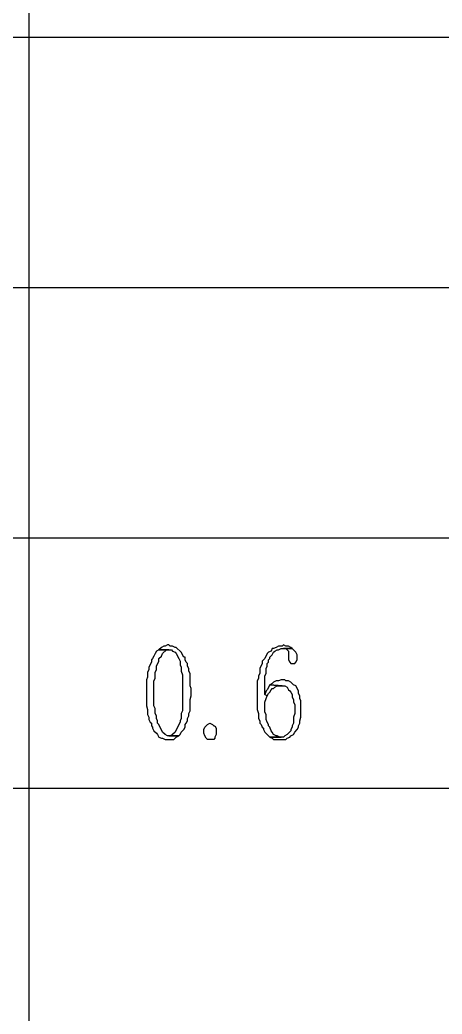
# Model space of a CAD drawing. Extents: x -15.4 to 0.8, y 0.3 to 11.8.
# Drawn here: x -1.348 to -1.066, y 1.686 to 2.351 of the extents above; entities that cross this region are included whole.
import ezdxf

# ---------------------------------------------------------------- set-up
doc = ezdxf.new("R2010")
doc.units = 0
doc.header["$MEASUREMENT"] = 0
doc.linetypes.add('AUSGEZOGEN', pattern=[0])
doc.layers.get('0').update_dxf_attribs({"linetype": 'AUSGEZOGEN'})

msp = doc.modelspace()

# ---------------------------------------------------------------- linework, layer by layer
for points in [[(-1.34211, 1.3344), (-1.34211, 2.6744)], [(-3.26878, 2.3394), (0.08122, 2.3394)], [(-3.26878, 2.1719), (0.08122, 2.1719)], [(-3.26878, 2.0044), (0.08122, 2.0044)], [(-3.26878, 2.0044), (0.08122, 2.0044)], [(-1.25545, 1.9294), (-1.25711, 1.92856), (-1.25711, 1.92856), (-1.25795, 1.9269), (-1.25795, 1.9269), (-1.25878, 1.92523), (-1.25878, 1.92523), (-1.25961, 1.92356), (-1.25961, 1.92356), (-1.26045, 1.92273), (-1.26045, 1.92273), (-1.26045, 1.92106), (-1.26045, 1.92106), (-1.26211, 1.91773), (-1.26211, 1.91773), (-1.26211, 1.91606), (-1.26211, 1.91606), (-1.26295, 1.9144), (-1.26295, 1.9144), (-1.26295, 1.91106), (-1.26295, 1.91106), (-1.26378, 1.9094), (-1.26378, 1.9094), (-1.26378, 1.8919), (-1.26378, 1.8919), (-1.26295, 1.8894), (-1.26295, 1.8894), (-1.26295, 1.88606), (-1.26295, 1.88606), (-1.26211, 1.8844), (-1.26211, 1.8844), (-1.26211, 1.88273), (-1.26211, 1.88273), (-1.26128, 1.88106), (-1.26128, 1.88106), (-1.26045, 1.88023), (-1.26045, 1.88023), (-1.26045, 1.87856), (-1.26045, 1.87856), (-1.25961, 1.87773), (-1.25961, 1.87773), (-1.25961, 1.8769), (-1.25961, 1.8769), (-1.25878, 1.87523), (-1.25878, 1.87523), (-1.25711, 1.87356), (-1.25711, 1.87356), (-1.25628, 1.87273), (-1.25628, 1.87273), (-1.25545, 1.87106), (-1.25545, 1.87106), (-1.25378, 1.87023), (-1.25378, 1.87023), (-1.25295, 1.87023), (-1.25295, 1.87023), (-1.25128, 1.8694), (-1.25128, 1.8694), (-1.24545, 1.8694), (-1.24545, 1.8694), (-1.24461, 1.87023), (-1.24461, 1.87023), (-1.24378, 1.87106), (-1.24378, 1.87106), (-1.24211, 1.8719), (-1.24211, 1.8719), (-1.24961, 1.8719), (-1.24961, 1.8719), (-1.25128, 1.87273), (-1.25128, 1.87273), (-1.25295, 1.8744), (-1.25295, 1.8744), (-1.25545, 1.8794), (-1.25545, 1.8794), (-1.25628, 1.88023), (-1.25628, 1.88023), (-1.25628, 1.8819), (-1.25628, 1.8819), (-1.25711, 1.88356), (-1.25711, 1.88356), (-1.25711, 1.88523), (-1.25711, 1.88523), (-1.25795, 1.8869), (-1.25795, 1.8869), (-1.25795, 1.89023), (-1.25795, 1.89023), (-1.25878, 1.8919), (-1.25878, 1.8919), (-1.25878, 1.90856), (-1.25878, 1.90856), (-1.25795, 1.91023), (-1.25795, 1.91023), (-1.25795, 1.9144), (-1.25795, 1.9144), (-1.25711, 1.91606), (-1.25711, 1.91606), (-1.25711, 1.91856), (-1.25711, 1.91856), (-1.25545, 1.9219), (-1.25545, 1.9219), (-1.25545, 1.92356), (-1.25545, 1.92356), (-1.25378, 1.92523), (-1.25378, 1.92523), (-1.25295, 1.9269), (-1.25295, 1.9269), (-1.25045, 1.9294), (-1.25045, 1.9294), (-1.24878, 1.9294), (-1.25545, 1.9294)], [(-1.24878, 1.93273), (-1.24961, 1.93273), (-1.24961, 1.93273), (-1.25128, 1.9319), (-1.25128, 1.9319), (-1.25211, 1.9319), (-1.25211, 1.9319), (-1.25378, 1.93106), (-1.25378, 1.93106), (-1.25545, 1.9294), (-1.25545, 1.9294), (-1.24711, 1.9294), (-1.24711, 1.9294), (-1.24628, 1.92856), (-1.24628, 1.92856), (-1.24461, 1.92773), (-1.24461, 1.92773), (-1.24378, 1.9269), (-1.24378, 1.9269), (-1.24211, 1.92356), (-1.24211, 1.92356), (-1.24128, 1.9219), (-1.24128, 1.9219), (-1.24128, 1.9194), (-1.24128, 1.9194), (-1.24045, 1.91773), (-1.24045, 1.91773), (-1.24045, 1.91523), (-1.24045, 1.91523), (-1.23961, 1.91273), (-1.23961, 1.91273), (-1.23961, 1.88856), (-1.23961, 1.88856), (-1.24045, 1.8869), (-1.24045, 1.8869), (-1.24045, 1.88356), (-1.24045, 1.88356), (-1.24128, 1.8819), (-1.24128, 1.8819), (-1.24128, 1.88106), (-1.24128, 1.88106), (-1.24211, 1.8794), (-1.24211, 1.8794), (-1.24461, 1.8744), (-1.24461, 1.8744), (-1.24628, 1.87273), (-1.24628, 1.87273), (-1.24795, 1.8719), (-1.24795, 1.8719), (-1.24878, 1.8719), (-1.24878, 1.8719), (-1.24211, 1.8719), (-1.24211, 1.8719), (-1.24128, 1.87273), (-1.24128, 1.87273), (-1.24045, 1.8744), (-1.24045, 1.8744), (-1.23878, 1.87606), (-1.23878, 1.87606), (-1.23795, 1.87773), (-1.23795, 1.87773), (-1.23795, 1.8794), (-1.23795, 1.8794), (-1.23711, 1.88023), (-1.23711, 1.88023), (-1.23628, 1.8819), (-1.23628, 1.8819), (-1.23628, 1.88356), (-1.23628, 1.88356), (-1.23545, 1.88523), (-1.23545, 1.88523), (-1.23545, 1.8869), (-1.23545, 1.8869), (-1.23461, 1.88856), (-1.23461, 1.88856), (-1.23461, 1.89606), (-1.23461, 1.89606), (-1.23378, 1.89856), (-1.23378, 1.89856), (-1.23378, 1.90356), (-1.23378, 1.90356), (-1.23461, 1.90523), (-1.23461, 1.90523), (-1.23461, 1.91356), (-1.23461, 1.91356), (-1.23545, 1.91523), (-1.23545, 1.91523), (-1.23545, 1.9169), (-1.23545, 1.9169), (-1.23628, 1.91856), (-1.23628, 1.91856), (-1.23628, 1.92023), (-1.23628, 1.92023), (-1.23711, 1.92106), (-1.23711, 1.92106), (-1.23795, 1.92273), (-1.23795, 1.92273), (-1.23795, 1.9244), (-1.23795, 1.9244), (-1.23878, 1.9244), (-1.23878, 1.9244), (-1.24045, 1.92773), (-1.24045, 1.92773), (-1.24378, 1.93106), (-1.24378, 1.93106), (-1.24461, 1.93106), (-1.24461, 1.93106), (-1.24628, 1.9319), (-1.24628, 1.9319), (-1.24795, 1.9319), (-1.24878, 1.93273)], [(-1.17211, 1.93273), (-1.17295, 1.9319), (-1.17295, 1.9319), (-1.17545, 1.9319), (-1.17545, 1.9319), (-1.17711, 1.93106), (-1.17711, 1.93106), (-1.17878, 1.93023), (-1.17878, 1.93023), (-1.17961, 1.93023), (-1.17961, 1.93023), (-1.18045, 1.92856), (-1.18045, 1.92856), (-1.18211, 1.92773), (-1.18211, 1.92773), (-1.18295, 1.9269), (-1.18295, 1.9269), (-1.18461, 1.92356), (-1.18461, 1.92356), (-1.18628, 1.9219), (-1.18628, 1.9219), (-1.18628, 1.92023), (-1.18628, 1.92023), (-1.18795, 1.9169), (-1.18795, 1.9169), (-1.18795, 1.91356), (-1.18795, 1.91356), (-1.18878, 1.9119), (-1.18878, 1.9119), (-1.18878, 1.91023), (-1.18878, 1.91023), (-1.18961, 1.90856), (-1.18961, 1.90856), (-1.18961, 1.8894), (-1.18961, 1.8894), (-1.18878, 1.8869), (-1.18878, 1.8869), (-1.18878, 1.88356), (-1.18878, 1.88356), (-1.18795, 1.8819), (-1.18795, 1.8819), (-1.18795, 1.88023), (-1.18795, 1.88023), (-1.18711, 1.8794), (-1.18711, 1.8794), (-1.18628, 1.87773), (-1.18628, 1.87773), (-1.18545, 1.8769), (-1.18545, 1.8769), (-1.18545, 1.87606), (-1.18545, 1.87606), (-1.18461, 1.8744), (-1.18461, 1.8744), (-1.18128, 1.87106), (-1.18128, 1.87106), (-1.17378, 1.87106), (-1.17378, 1.87106), (-1.17461, 1.87106), (-1.17461, 1.87106), (-1.17628, 1.8719), (-1.17628, 1.8719), (-1.17711, 1.8719), (-1.17711, 1.8719), (-1.17878, 1.87273), (-1.17878, 1.87273), (-1.17961, 1.8744), (-1.17961, 1.8744), (-1.18045, 1.87523), (-1.18045, 1.87523), (-1.18128, 1.87773), (-1.18128, 1.87773), (-1.18211, 1.87856), (-1.18211, 1.87856), (-1.18211, 1.8794), (-1.18211, 1.8794), (-1.18295, 1.88106), (-1.18295, 1.88106), (-1.18378, 1.88273), (-1.18378, 1.88273), (-1.18378, 1.88606), (-1.18378, 1.88606), (-1.18461, 1.88773), (-1.18461, 1.88773), (-1.18461, 1.8944), (-1.18461, 1.8944), (-1.18378, 1.8969), (-1.18378, 1.8969), (-1.18295, 1.89856), (-1.18295, 1.89856), (-1.18461, 1.8994), (-1.18461, 1.8994), (-1.18461, 1.9119), (-1.18461, 1.9119), (-1.18378, 1.91356), (-1.18378, 1.91356), (-1.18378, 1.9169), (-1.18378, 1.9169), (-1.18295, 1.91856), (-1.18295, 1.91856), (-1.18295, 1.92023), (-1.18295, 1.92023), (-1.18211, 1.92106), (-1.18211, 1.92106), (-1.18211, 1.92273), (-1.18211, 1.92273), (-1.18128, 1.92356), (-1.18128, 1.92356), (-1.18128, 1.9244), (-1.18128, 1.9244), (-1.17961, 1.92606), (-1.17961, 1.92606), (-1.17878, 1.92773), (-1.17878, 1.92773), (-1.17795, 1.92856), (-1.17795, 1.92856), (-1.17628, 1.9294), (-1.17628, 1.9294), (-1.17545, 1.9294), (-1.17545, 1.9294), (-1.17378, 1.93023), (-1.17378, 1.93023), (-1.16628, 1.93023), (-1.16628, 1.93023), (-1.16711, 1.93106), (-1.16711, 1.93106), (-1.16878, 1.9319), (-1.16878, 1.9319), (-1.17045, 1.9319), (-1.17211, 1.93273)], [(-1.16628, 1.93023), (-1.17211, 1.93023), (-1.17211, 1.93023), (-1.17045, 1.93023), (-1.17045, 1.93023), (-1.16878, 1.92856), (-1.16878, 1.92856), (-1.16878, 1.92273), (-1.16878, 1.92273), (-1.16795, 1.92106), (-1.16795, 1.92106), (-1.16711, 1.92023), (-1.16711, 1.92023), (-1.16461, 1.92023), (-1.16461, 1.92023), (-1.16378, 1.92106), (-1.16378, 1.92106), (-1.16295, 1.92273), (-1.16295, 1.92273), (-1.16295, 1.92606), (-1.16295, 1.92606), (-1.16378, 1.92773), (-1.16378, 1.92773), (-1.16545, 1.9294), (-1.16628, 1.93023)], [(-1.17295, 1.9094), (-1.17378, 1.9094), (-1.17378, 1.9094), (-1.17545, 1.90856), (-1.17545, 1.90856), (-1.17711, 1.90856), (-1.17711, 1.90856), (-1.17878, 1.90773), (-1.17878, 1.90773), (-1.17961, 1.9069), (-1.17961, 1.9069), (-1.18128, 1.90606), (-1.18128, 1.90606), (-1.17295, 1.90523), (-1.17295, 1.90523), (-1.17128, 1.90523), (-1.17128, 1.90523), (-1.16961, 1.9044), (-1.16961, 1.9044), (-1.16878, 1.90273), (-1.16878, 1.90273), (-1.16795, 1.9019), (-1.16795, 1.9019), (-1.16711, 1.90106), (-1.16711, 1.90106), (-1.16628, 1.8994), (-1.16628, 1.8994), (-1.16628, 1.89773), (-1.16628, 1.89773), (-1.16545, 1.89606), (-1.16545, 1.89606), (-1.16545, 1.8944), (-1.16545, 1.8944), (-1.16461, 1.89273), (-1.16461, 1.89273), (-1.16461, 1.8869), (-1.16461, 1.8869), (-1.16545, 1.8844), (-1.16545, 1.8844), (-1.16545, 1.88023), (-1.16545, 1.88023), (-1.16628, 1.87856), (-1.16628, 1.87856), (-1.16628, 1.87773), (-1.16628, 1.87773), (-1.16711, 1.87606), (-1.16711, 1.87606), (-1.16711, 1.87523), (-1.16711, 1.87523), (-1.16961, 1.87273), (-1.16961, 1.87273), (-1.17128, 1.8719), (-1.17128, 1.8719), (-1.17211, 1.87106), (-1.17211, 1.87106), (-1.18128, 1.87106), (-1.18128, 1.87106), (-1.17961, 1.87023), (-1.17961, 1.87023), (-1.17878, 1.8694), (-1.17878, 1.8694), (-1.17045, 1.8694), (-1.17045, 1.8694), (-1.16961, 1.87023), (-1.16961, 1.87023), (-1.16795, 1.87106), (-1.16795, 1.87106), (-1.16711, 1.8719), (-1.16711, 1.8719), (-1.16545, 1.87273), (-1.16545, 1.87273), (-1.16461, 1.8744), (-1.16461, 1.8744), (-1.16295, 1.87606), (-1.16295, 1.87606), (-1.16211, 1.87773), (-1.16211, 1.87773), (-1.16211, 1.87856), (-1.16211, 1.87856), (-1.16128, 1.88023), (-1.16128, 1.88023), (-1.16128, 1.8819), (-1.16128, 1.8819), (-1.16045, 1.8844), (-1.16045, 1.8844), (-1.16045, 1.89523), (-1.16045, 1.89523), (-1.16128, 1.8969), (-1.16128, 1.8969), (-1.16128, 1.89856), (-1.16128, 1.89856), (-1.16211, 1.90023), (-1.16211, 1.90023), (-1.16211, 1.9019), (-1.16211, 1.9019), (-1.16378, 1.90523), (-1.16378, 1.90523), (-1.16545, 1.90606), (-1.16545, 1.90606), (-1.16711, 1.90773), (-1.16711, 1.90773), (-1.16878, 1.90856), (-1.16878, 1.90856), (-1.17045, 1.90856), (-1.17045, 1.90856), (-1.17128, 1.9094), (-1.17295, 1.9094)], [(-1.18128, 1.90606), (-1.18295, 1.90273), (-1.18295, 1.90273), (-1.18378, 1.9019), (-1.18378, 1.9019), (-1.18461, 1.8994), (-1.18461, 1.8994), (-1.18295, 1.89856), (-1.18295, 1.89856), (-1.18211, 1.90023), (-1.18211, 1.90023), (-1.18128, 1.90106), (-1.18128, 1.90106), (-1.18045, 1.90273), (-1.18045, 1.90273), (-1.17961, 1.90356), (-1.17961, 1.90356), (-1.17878, 1.90356), (-1.17878, 1.90356), (-1.17795, 1.9044), (-1.17795, 1.9044), (-1.17628, 1.90523), (-1.17628, 1.90523), (-1.17295, 1.90523), (-1.18128, 1.90606)], [(-1.22128, 1.8694), (-1.22295, 1.8694), (-1.22295, 1.8694), (-1.22378, 1.87023), (-1.22378, 1.87023), (-1.22461, 1.8719), (-1.22461, 1.8719), (-1.22545, 1.87356), (-1.22545, 1.87356), (-1.22545, 1.87606), (-1.22545, 1.87606), (-1.22461, 1.87773), (-1.22461, 1.87773), (-1.22295, 1.8794), (-1.22295, 1.8794), (-1.22128, 1.88023), (-1.22128, 1.88023), (-1.21961, 1.8794), (-1.21961, 1.8794), (-1.21878, 1.87856), (-1.21878, 1.87856), (-1.21795, 1.87856), (-1.21795, 1.87856), (-1.21711, 1.8769), (-1.21711, 1.8769), (-1.21711, 1.87273), (-1.21711, 1.87273), (-1.21795, 1.87106), (-1.21795, 1.87106), (-1.21795, 1.87023), (-1.21795, 1.87023), (-1.21878, 1.8694), (-1.21878, 1.8694), (-1.22128, 1.8694), (-1.22128, 1.8694)], [(-3.26878, 1.8369), (0.08122, 1.8369)]]:
    msp.add_lwpolyline(points)

doc.saveas('drawing.dxf')
